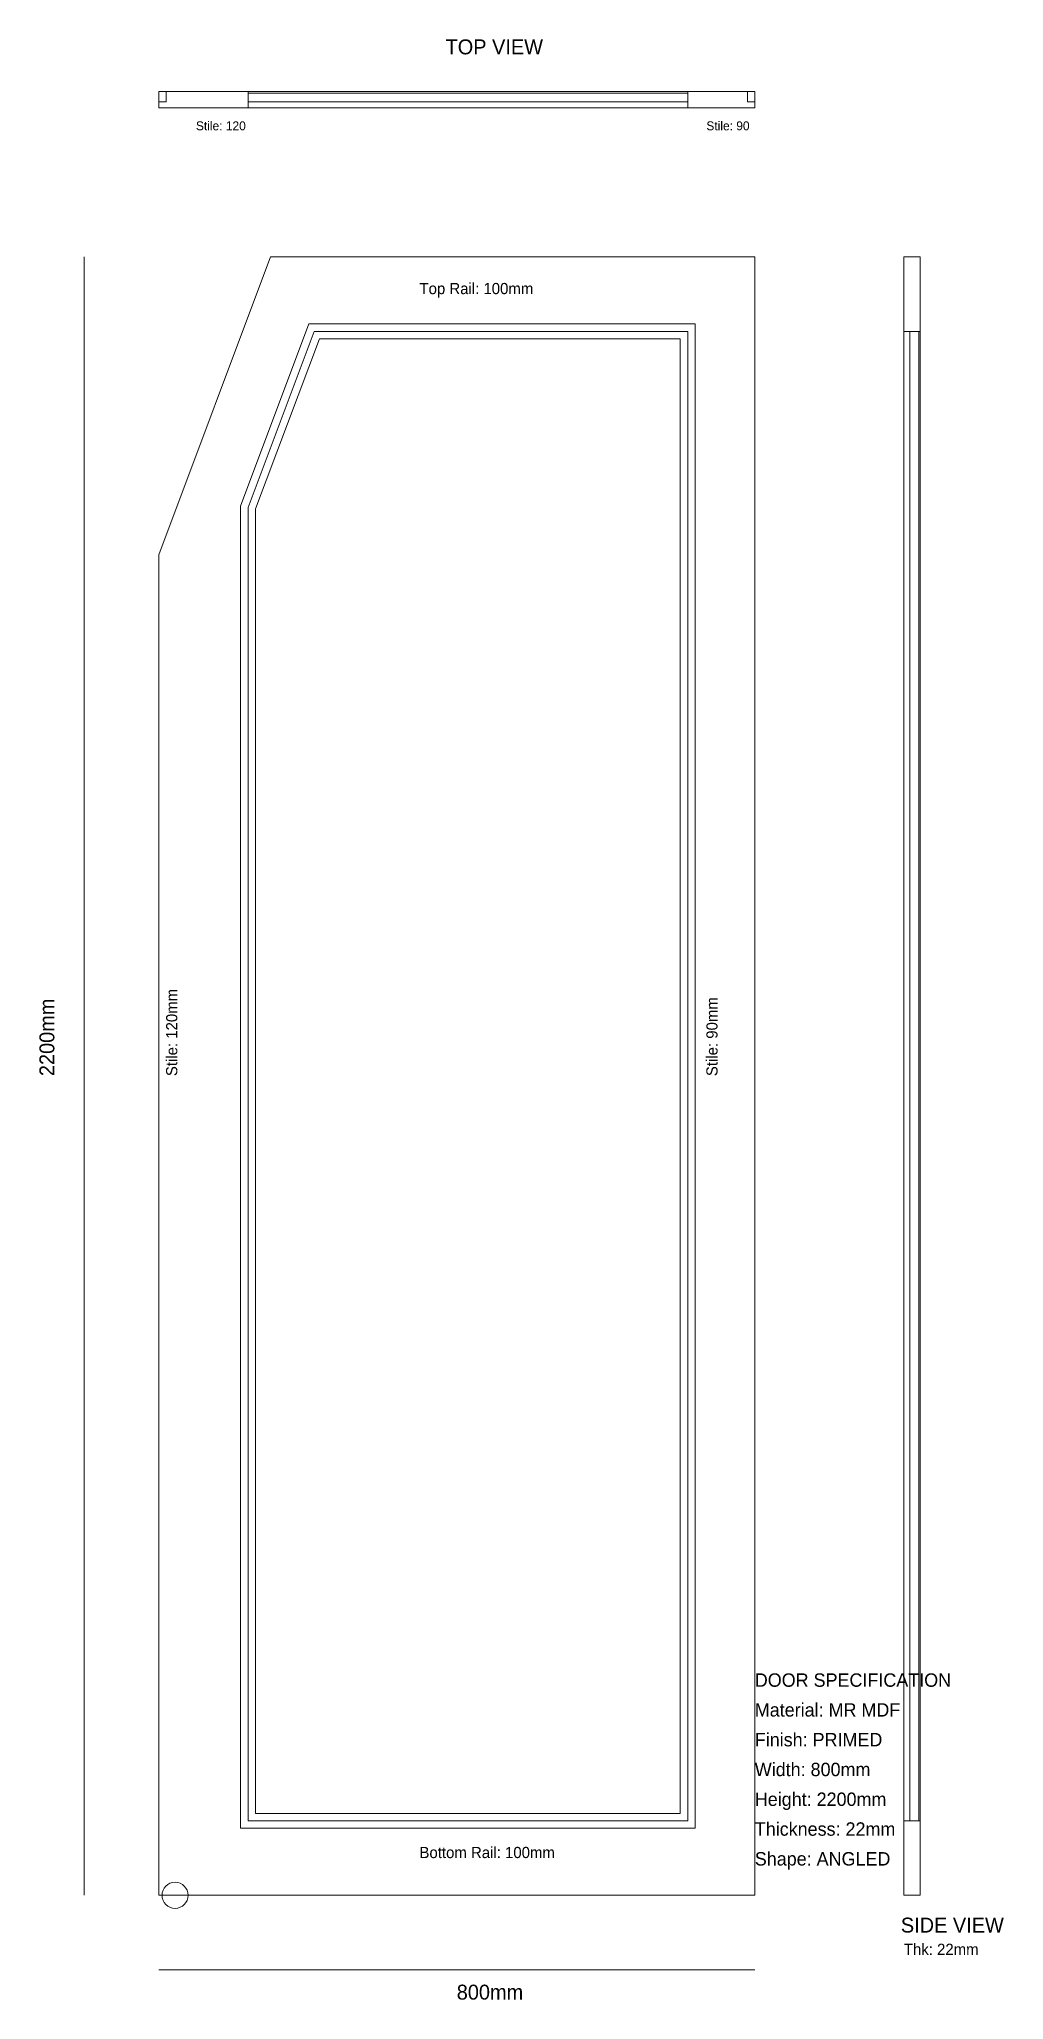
# Model space of a CAD drawing. Extents: x -160 to 1134, y -140 to 2492.
import ezdxf

# ---------------------------------------------------------------- set-up
doc = ezdxf.new("R2010")
doc.units = 0
for name, color, linetype, lineweight in [('BORDERS', 4, 'Continuous', 0), ('DIMENSIONS', 7, 'Continuous', 0), ('FRAME', 7, 'Continuous', 0), ('PANEL_GEOMETRY', 2, 'Continuous', 0), ('PANELS', 2, 'Continuous', 0), ('T3_INNER_BREAK', 6, 'Continuous', 0), ('T3_REBATE_FINISH', 6, 'Continuous', 0), ('T4_PROFILE_8MM_FINAL', 5, 'Continuous', 0), ('T4_PROFILE_8MM_OS', 5, 'Continuous', 0), ('T6_INNER_ONION', 1, 'Continuous', 0), ('T6_REBATE_12MM', 1, 'Continuous', 0), ('T8_DRILL_35MM', 3, 'Continuous', 0)]:
    doc.layers.add(name, color=color, linetype=linetype, lineweight=lineweight)

msp = doc.modelspace()

# ---------------------------------------------------------------- linework, layer by layer
at = {"layer": 'BORDERS'}
for p, q in [((10, 2422), (10, 2408)), ((120, 2400), (120, 2422)), ((710, 2400), (710, 2422)), ((790, 2422), (790, 2408)), ((0, 2408), (10, 2408)), ((800, 2408), (790, 2408)), ((1000, 2100), (1022, 2100)), ((1000, 100), (1022, 100))]:
    msp.add_line(p, q, dxfattribs=at)
at = {"layer": 'DIMENSIONS'}
for p, q in [((-100, 0), (-100, 2200)), ((0, -100), (800, -100))]:
    msp.add_line(p, q, dxfattribs=at)
at = {"layer": 'FRAME'}
for points in [[(0, 2400), (800, 2400), (800, 2422), (0, 2422)], [(1000, 0), (1022, 0), (1022, 2200), (1000, 2200)]]:
    msp.add_lwpolyline(points, close=True, dxfattribs=at)
at = {"layer": 'PANEL_GEOMETRY'}
msp.add_lwpolyline([(130, 110), (700, 110), (700, 2090), (215.6, 2090), (130, 1861.9)], close=True, dxfattribs=at)
at = {"layer": 'PANELS'}
for points in [[(120, 2408), (710, 2408), (710, 2420), (120, 2420)], [(1008, 100), (1020, 100), (1020, 2100), (1008, 2100)]]:
    msp.add_lwpolyline(points, close=True, dxfattribs=at)
at = {"layer": 'T3_INNER_BREAK'}
msp.add_lwpolyline([(120, 100), (710, 100), (710, 2100), (208.6, 2100), (120, 1863.7)], close=True, dxfattribs=at)
at = {"layer": 'T3_REBATE_FINISH'}
msp.add_lwpolyline([(110, 90), (720, 90), (720, 2110), (201.7, 2110), (110, 1865.5)], close=True, dxfattribs=at)
at = {"layer": 'T4_PROFILE_8MM_FINAL'}
msp.add_lwpolyline([(0, 0), (800, 0), (800, 2200), (150, 2200), (0, 1800)], close=True, dxfattribs=at)
at = {"layer": 'T4_PROFILE_8MM_OS'}
msp.add_lwpolyline([(0, 0), (800, 0), (800, 2200), (150, 2200), (0, 1800)], close=True, dxfattribs=at)
at = {"layer": 'T6_INNER_ONION'}
msp.add_lwpolyline([(120, 100), (710, 100), (710, 2100), (208.6, 2100), (120, 1863.7)], close=True, dxfattribs=at)
at = {"layer": 'T6_REBATE_12MM'}
msp.add_lwpolyline([(110, 90), (720, 90), (720, 2110), (201.7, 2110), (110, 1865.5)], close=True, dxfattribs=at)
at = {"layer": 'T8_DRILL_35MM'}
msp.add_circle((22, 0), 17.5, dxfattribs=at)
msp.add_circle((22, 0), 17.5, dxfattribs=at)
msp.add_circle((22, 0), 17.5, dxfattribs=at)

# ---------------------------------------------------------------- texts
at = {"layer": 'DIMENSIONS'}
for s, height, p in [('TOP VIEW', 20, (385, 2472)), ('Stile: 120', 12, (50, 2370)), ('Stile: 90', 12, (735, 2370)), ('Top Rail: 100mm', 15, (350, 2150)), ('DOOR SPECIFICATION', 18, (800, 280)), ('Material: MR MDF', 18, (800, 240)), ('Finish: PRIMED', 18, (800, 200)), ('Width: 800mm', 18, (800, 160)), ('Height: 2200mm', 18, (800, 120)), ('Thickness: 22mm', 18, (800, 80)), ('Bottom Rail: 100mm', 15, (350, 50)), ('Shape: ANGLED', 18, (800, 40)), ('SIDE VIEW', 20, (996, -50)), ('Thk: 22mm', 15, (1000, -80)), ('800mm', 20, (400, -140))]:
    msp.add_text(s, height=height, dxfattribs=at).set_placement(p)
for s, height, p in [('Stile: 120mm', 15, (25, 1100)), ('2200mm', 20, (-140, 1100)), ('Stile: 90mm', 15, (750, 1100))]:
    msp.add_text(s, height=height, rotation=90, dxfattribs=at).set_placement(p)

doc.saveas('drawing.dxf')
